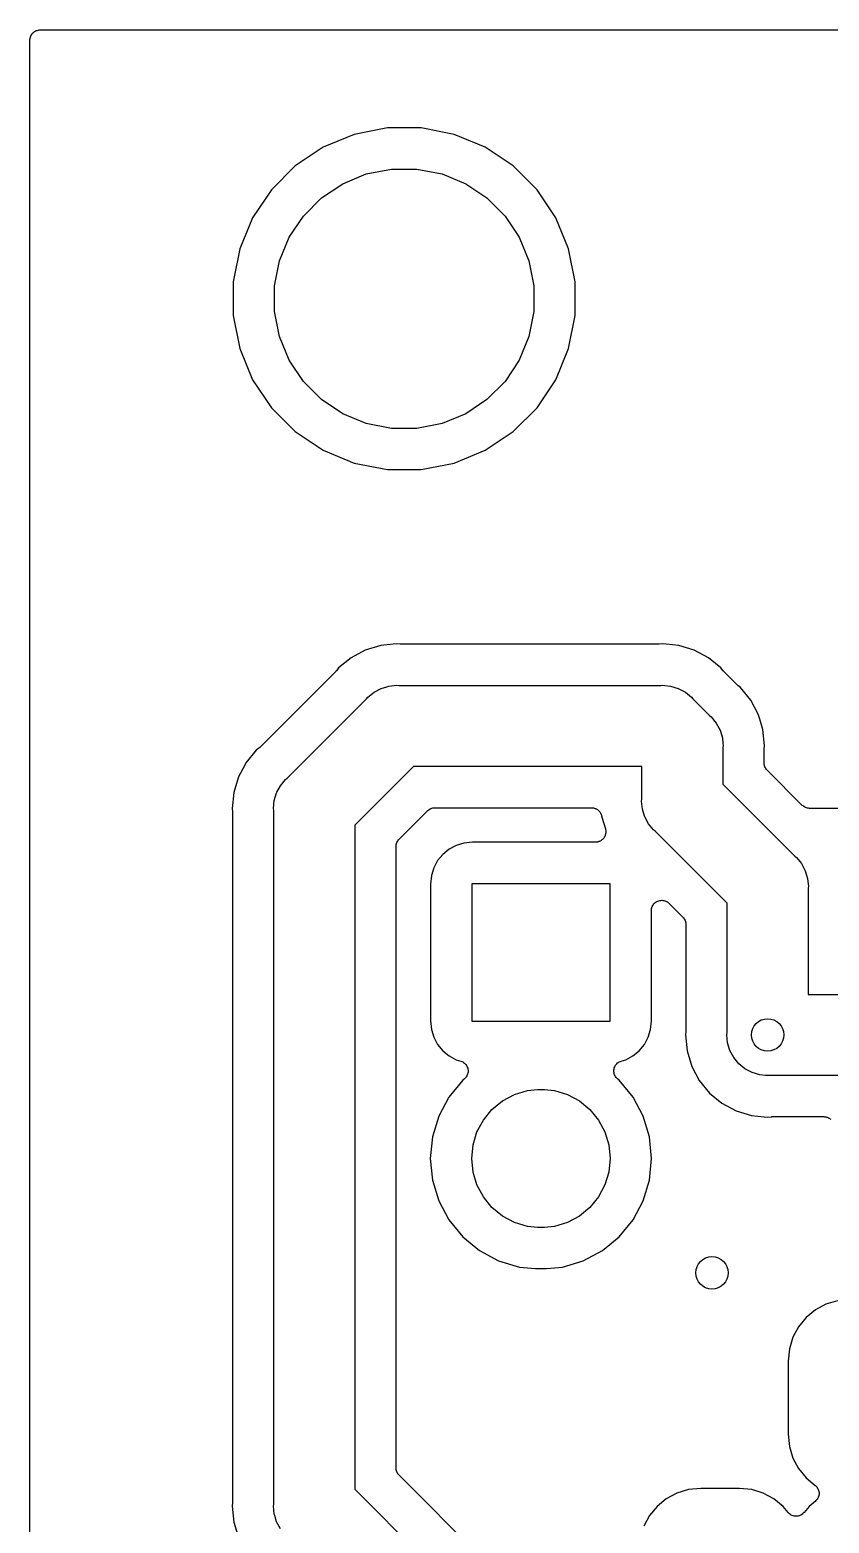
# Model space of a CAD drawing. Extents: x 3.65 to 7.93, y -5.83 to -2.58.
# Drawn here: x 3.652 to 4.04, y -3.307 to -2.582 of the extents above; entities that cross this region are included whole.
import ezdxf

# ---------------------------------------------------------------- set-up
doc = ezdxf.new("R2010")
doc.units = 0
doc.header["$MEASUREMENT"] = 0
doc.layers.add('BLACK', color=7, linetype='CONTINUOUS')

msp = doc.modelspace()

# ---------------------------------------------------------------- linework, layer by layer
at = {"layer": 'BLACK', "linetype": 'CONTINUOUS'}
for p, q in [((3.65197, -2.5869), (3.65202, -2.58643)), ((3.65197, -2.58693), (3.65197, -2.5869)), ((3.65197, -2.58693), (3.65197, -2.58693)), ((3.65197, -2.58693), (3.65197, -2.58693)), ((3.65197, -2.58697), (3.65197, -2.58693)), ((3.65197, -5.82303), (3.65197, -2.58697)), ((3.65202, -2.58643), (3.65207, -2.58596)), ((3.65207, -2.58596), (3.65208, -2.58595)), ((3.65208, -2.58593), (3.65222, -2.58548)), ((3.65208, -2.58595), (3.65208, -2.58593)), ((3.65222, -2.58548), (3.65236, -2.58503)), ((3.65236, -2.58503), (3.65237, -2.58502)), ((3.65237, -2.585), (3.6526, -2.58459)), ((3.65237, -2.58502), (3.65237, -2.585)), ((3.6526, -2.58459), (3.65282, -2.58417)), ((3.65282, -2.58417), (3.65283, -2.58416)), ((3.65283, -2.58416), (3.65284, -2.58414)), ((3.65284, -2.58414), (3.65314, -2.58378)), ((3.65314, -2.58378), (3.65345, -2.58342)), ((3.65345, -2.58342), (3.65346, -2.58341)), ((3.65346, -2.58341), (3.65347, -2.5834)), ((3.65347, -2.5834), (3.65384, -2.5831)), ((3.65384, -2.5831), (3.6542, -2.5828)), ((3.6542, -2.5828), (3.65422, -2.5828)), ((3.65422, -2.5828), (3.65423, -2.58278)), ((3.65423, -2.58278), (3.65465, -2.58257)), ((3.65465, -2.58257), (3.65506, -2.58235)), ((3.65506, -2.58235), (3.65508, -2.58234)), ((3.65508, -2.58234), (3.6551, -2.58233)), ((3.6551, -2.58233), (3.65555, -2.5822)), ((3.65555, -2.5822), (3.656, -2.58206)), ((3.656, -2.58206), (3.65601, -2.58206)), ((3.65601, -2.58206), (3.65603, -2.58206)), ((3.65603, -2.58206), (3.6565, -2.58201)), ((3.6565, -2.58201), (3.65697, -2.58197)), ((3.65697, -2.58197), (7.92303, -2.58197)), ((3.82545, -2.62953), (3.80941, -2.63272)), ((3.8418, -2.62953), (3.82545, -2.62953)), ((3.85783, -2.63272), (3.8418, -2.62953)), ((3.79431, -2.63897), (3.78072, -2.64806)), ((3.80941, -2.63272), (3.79431, -2.63897)), ((3.87293, -2.63897), (3.85783, -2.63272)), ((3.88653, -2.64806), (3.87293, -2.63897)), ((3.78072, -2.64806), (3.76916, -2.65962)), ((3.80378, -2.6567), (3.81525, -2.65195)), ((3.81525, -2.65195), (3.82742, -2.64953)), ((3.82742, -2.64953), (3.83983, -2.64953)), ((3.83983, -2.64953), (3.852, -2.65195)), ((3.852, -2.65195), (3.86346, -2.6567)), ((3.89809, -2.65962), (3.88653, -2.64806)), ((3.76916, -2.65962), (3.76008, -2.67321)), ((3.79347, -2.66359), (3.80378, -2.6567)), ((3.86346, -2.6567), (3.87378, -2.66359)), ((3.90717, -2.67321), (3.89809, -2.65962)), ((3.78469, -2.67236), (3.79347, -2.66359)), ((3.87378, -2.66359), (3.88255, -2.67236)), ((3.76008, -2.67321), (3.75382, -2.68831)), ((3.7778, -2.68268), (3.78469, -2.67236)), ((3.88255, -2.67236), (3.88944, -2.68268)), ((3.91342, -2.68831), (3.90717, -2.67321)), ((3.77305, -2.69415), (3.7778, -2.68268)), ((3.88944, -2.68268), (3.89419, -2.69415)), ((3.75382, -2.68831), (3.75063, -2.70435)), ((3.91661, -2.70435), (3.91342, -2.68831)), ((3.77063, -2.70632), (3.77305, -2.69415)), ((3.89419, -2.69415), (3.89661, -2.70632)), ((3.75063, -2.70435), (3.75063, -2.72069)), ((3.91661, -2.72069), (3.91661, -2.70435)), ((3.77063, -2.71872), (3.77063, -2.70632)), ((3.89661, -2.70632), (3.89661, -2.71872)), ((3.77305, -2.73089), (3.77063, -2.71872)), ((3.89661, -2.71872), (3.89419, -2.73089)), ((3.75063, -2.72069), (3.75382, -2.73673)), ((3.91342, -2.73673), (3.91661, -2.72069)), ((3.7778, -2.74236), (3.77305, -2.73089)), ((3.89419, -2.73089), (3.88944, -2.74236)), ((3.75382, -2.73673), (3.76008, -2.75183)), ((3.90717, -2.75183), (3.91342, -2.73673)), ((3.78469, -2.75267), (3.7778, -2.74236)), ((3.88944, -2.74236), (3.88255, -2.75267)), ((3.76008, -2.75183), (3.76916, -2.76542)), ((3.79347, -2.76145), (3.78469, -2.75267)), ((3.88255, -2.75267), (3.87378, -2.76145)), ((3.89809, -2.76542), (3.90717, -2.75183)), ((3.80378, -2.76834), (3.79347, -2.76145)), ((3.87378, -2.76145), (3.86346, -2.76834)), ((3.76916, -2.76542), (3.78072, -2.77698)), ((3.81525, -2.77309), (3.80378, -2.76834)), ((3.86346, -2.76834), (3.852, -2.77309)), ((3.88653, -2.77698), (3.89809, -2.76542)), ((3.78072, -2.77698), (3.79431, -2.78607)), ((3.82742, -2.77551), (3.81525, -2.77309)), ((3.83983, -2.77551), (3.82742, -2.77551)), ((3.852, -2.77309), (3.83983, -2.77551)), ((3.87293, -2.78607), (3.88653, -2.77698)), ((3.79431, -2.78607), (3.80941, -2.79232)), ((3.85783, -2.79232), (3.87293, -2.78607)), ((3.80941, -2.79232), (3.82545, -2.79551)), ((3.82545, -2.79551), (3.8418, -2.79551)), ((3.8418, -2.79551), (3.85783, -2.79232)), ((3.81474, -2.88316), (3.80785, -2.88684)), ((3.82222, -2.88089), (3.81474, -2.88316)), ((3.8283, -2.88029), (3.82222, -2.88089)), ((3.83, -2.88012), (3.8283, -2.88029)), ((3.8317, -2.88029), (3.83, -2.88012)), ((3.83192, -2.88029), (3.8317, -2.88029)), ((3.83213, -2.88031), (3.83192, -2.88029)), ((3.83219, -2.88031), (3.83213, -2.88031)), ((3.95689, -2.88031), (3.83219, -2.88031)), ((3.9571, -2.88029), (3.95689, -2.88031)), ((3.95731, -2.8803), (3.9571, -2.88029)), ((3.95738, -2.88029), (3.95731, -2.8803)), ((3.95908, -2.88012), (3.95738, -2.88029)), ((3.96079, -2.88029), (3.95908, -2.88012)), ((3.96686, -2.88089), (3.96079, -2.88029)), ((3.96079, -2.88029), (3.96079, -2.88029)), ((3.97434, -2.88316), (3.96686, -2.88089)), ((3.98124, -2.88684), (3.97434, -2.88316)), ((3.8018, -2.8918), (3.80072, -2.89313)), ((3.80785, -2.88684), (3.8018, -2.8918)), ((3.98728, -2.8918), (3.98124, -2.88684)), ((3.98837, -2.89313), (3.98728, -2.8918)), ((3.80039, -2.89349), (3.76349, -2.93039)), ((3.80052, -2.89333), (3.80039, -2.89349)), ((3.80067, -2.89318), (3.80052, -2.89333)), ((3.80072, -2.89313), (3.80067, -2.89318)), ((3.82614, -2.9006), (3.83, -2.90022)), ((3.83, -2.90022), (3.83097, -2.90031)), ((3.83097, -2.90031), (3.95812, -2.90031)), ((3.95812, -2.90031), (3.95908, -2.90022)), ((3.95908, -2.90022), (3.96005, -2.90031)), ((3.96005, -2.90031), (3.96294, -2.9006)), ((3.98852, -2.89328), (3.98837, -2.89313)), ((3.98865, -2.89344), (3.98852, -2.89328)), ((3.9887, -2.89349), (3.98865, -2.89344)), ((3.99513, -2.89992), (3.9887, -2.89349)), ((3.99529, -2.90006), (3.99513, -2.89992)), ((3.99544, -2.90021), (3.99529, -2.90006)), ((3.99549, -2.90025), (3.99544, -2.90021)), ((3.99682, -2.90134), (3.99549, -2.90025)), ((3.77676, -2.9454), (3.8154, -2.90676)), ((3.8154, -2.90676), (3.81601, -2.90601)), ((3.81601, -2.90601), (3.81901, -2.90355)), ((3.81901, -2.90355), (3.82243, -2.90173)), ((3.82243, -2.90173), (3.82513, -2.90091)), ((3.82513, -2.90091), (3.82614, -2.9006)), ((3.96294, -2.9006), (3.96665, -2.90173)), ((3.96665, -2.90173), (3.97007, -2.90355)), ((3.97007, -2.90355), (3.97307, -2.90601)), ((3.97307, -2.90601), (3.97369, -2.90676)), ((3.97369, -2.90676), (3.98186, -2.91493)), ((4.00178, -2.90738), (3.99682, -2.90134)), ((4.00546, -2.91428), (4.00178, -2.90738)), ((4.00617, -2.9166), (4.00546, -2.91428)), ((3.98186, -2.91493), (3.98261, -2.91555)), ((3.98261, -2.91555), (3.98507, -2.91855)), ((3.98507, -2.91855), (3.9869, -2.92197)), ((3.9869, -2.92197), (3.98802, -2.92568)), ((4.00773, -2.92176), (4.00617, -2.9166)), ((4.00617, -2.9166), (4.00617, -2.9166)), ((4.0085, -2.92954), (4.00773, -2.92176)), ((3.98802, -2.92568), (3.9883, -2.9285)), ((3.9883, -2.9285), (3.9884, -2.92954)), ((3.7618, -2.9318), (3.75684, -2.93785)), ((3.76313, -2.93072), (3.7618, -2.9318)), ((3.76328, -2.93057), (3.76313, -2.93072)), ((3.76344, -2.93044), (3.76328, -2.93057)), ((3.76349, -2.93039), (3.76344, -2.93044)), ((3.9884, -2.92954), (3.98831, -2.9305)), ((3.98831, -2.9305), (3.98831, -2.94829)), ((4.00831, -2.93166), (4.00833, -2.93145)), ((4.00831, -2.93173), (4.00831, -2.93166)), ((4.00831, -2.93794), (4.00831, -2.93173)), ((4.00833, -2.93124), (4.0085, -2.92954)), ((4.00833, -2.93145), (4.00833, -2.93124)), ((3.75625, -2.93896), (3.75316, -2.94474)), ((3.75684, -2.93785), (3.75625, -2.93896)), ((3.75625, -2.93896), (3.75625, -2.93896)), ((3.83815, -2.93969), (3.80969, -2.96815)), ((3.94894, -2.93969), (3.83815, -2.93969)), ((3.94894, -2.95548), (3.94894, -2.93969)), ((4.00835, -2.9384), (4.00831, -2.93794)), ((4.00839, -2.93886), (4.00835, -2.9384)), ((4.0084, -2.93888), (4.00839, -2.93886)), ((4.0084, -2.93891), (4.0084, -2.93888)), ((4.00854, -2.93935), (4.0084, -2.93891)), ((4.00866, -2.93979), (4.00854, -2.93935)), ((4.00868, -2.93982), (4.00866, -2.93979)), ((4.00868, -2.93984), (4.00868, -2.93982)), ((4.0089, -2.94025), (4.00868, -2.93984)), ((4.00911, -2.94066), (4.0089, -2.94025)), ((4.00913, -2.94068), (4.00911, -2.94066)), ((4.00914, -2.9407), (4.00913, -2.94068)), ((4.00943, -2.94106), (4.00914, -2.9407)), ((4.00972, -2.94142), (4.00943, -2.94106)), ((4.00976, -2.94146), (4.00972, -2.94142)), ((4.00977, -2.94147), (4.00976, -2.94146)), ((4.00976, -2.94146), (4.00976, -2.94146)), ((4.00976, -2.94146), (4.00976, -2.94146)), ((4.02683, -2.95854), (4.00977, -2.94147)), ((3.75316, -2.94474), (3.75089, -2.95222)), ((3.77188, -2.95213), (3.77355, -2.94901)), ((3.77355, -2.94901), (3.77601, -2.94601)), ((3.77601, -2.94601), (3.77676, -2.9454)), ((3.98831, -2.94829), (4.02324, -2.98322)), ((3.75089, -2.95222), (3.75012, -2.96)), ((3.77022, -2.96), (3.7706, -2.95614)), ((3.7706, -2.95614), (3.77173, -2.95243)), ((3.77173, -2.95243), (3.77188, -2.95213)), ((3.94884, -2.95645), (3.94894, -2.95548)), ((3.94922, -2.96031), (3.94884, -2.95645)), ((3.75012, -2.96), (3.75029, -2.96171)), ((3.75029, -2.96171), (3.7503, -2.96177)), ((3.7503, -2.96177), (3.75029, -2.96199)), ((3.75029, -2.96199), (3.75032, -2.9622)), ((3.75032, -2.9622), (3.75031, -3.29658)), ((3.77032, -2.96097), (3.77022, -2.96)), ((3.77031, -3.29781), (3.77032, -2.96097)), ((3.83115, -2.97497), (3.84497, -2.96115)), ((3.84497, -2.96115), (3.84499, -2.96114)), ((3.84499, -2.96114), (3.84502, -2.9611)), ((3.84499, -2.96114), (3.84499, -2.96114)), ((3.84499, -2.96114), (3.84499, -2.96114)), ((3.84502, -2.9611), (3.84539, -2.96081)), ((3.84539, -2.96081), (3.84574, -2.96052)), ((3.84574, -2.96052), (3.84577, -2.96051)), ((3.84577, -2.96051), (3.84579, -2.96049)), ((3.84579, -2.96049), (3.8462, -2.96028)), ((3.8462, -2.96028), (3.8466, -2.96006)), ((3.8466, -2.96006), (3.84663, -2.96005)), ((3.84663, -2.96005), (3.84665, -2.96004)), ((3.84665, -2.96004), (3.8471, -2.95991)), ((3.8471, -2.95991), (3.84754, -2.95978)), ((3.84754, -2.95978), (3.84756, -2.95978)), ((3.84756, -2.95978), (3.84759, -2.95977)), ((3.84759, -2.95977), (3.84805, -2.95973)), ((3.84805, -2.95973), (3.84851, -2.95969)), ((3.84851, -2.95969), (3.92453, -2.95969)), ((3.92453, -2.95969), (3.9246, -2.95969)), ((3.9246, -2.95969), (3.92483, -2.95971)), ((3.92483, -2.95971), (3.92505, -2.95971)), ((3.92505, -2.95971), (3.92531, -2.95976)), ((3.92531, -2.95976), (3.92557, -2.95979)), ((3.92557, -2.95979), (3.92579, -2.95986)), ((3.92579, -2.95986), (3.92601, -2.95991)), ((3.92601, -2.95991), (3.92625, -2.96001)), ((3.92625, -2.96001), (3.9265, -2.96009)), ((3.9265, -2.96009), (3.9267, -2.9602)), ((3.9267, -2.9602), (3.92691, -2.96029)), ((3.92691, -2.96029), (3.92713, -2.96043)), ((3.92713, -2.96043), (3.92736, -2.96056)), ((3.92736, -2.96056), (3.92753, -2.9607)), ((3.92753, -2.9607), (3.92772, -2.96083)), ((3.92772, -2.96083), (3.9279, -2.96102)), ((3.9279, -2.96102), (3.9281, -2.96119)), ((3.9281, -2.96119), (3.92825, -2.96136)), ((3.92825, -2.96136), (3.92841, -2.96152)), ((3.92841, -2.96152), (3.92855, -2.96174)), ((3.92855, -2.96174), (3.92872, -2.96195)), ((3.92872, -2.96195), (3.92882, -2.96215)), ((3.92882, -2.96215), (3.92895, -2.96234)), ((3.92895, -2.96234), (3.92905, -2.96258)), ((3.92905, -2.96258), (3.92917, -2.96281)), ((3.92917, -2.96281), (3.92923, -2.96303)), ((3.92923, -2.96303), (3.92932, -2.96324)), ((3.92932, -2.96324), (3.92937, -2.9635)), ((3.92937, -2.9635), (3.92944, -2.96375)), ((3.92944, -2.96375), (3.92946, -2.96397)), ((3.92946, -2.96397), (3.92951, -2.96419)), ((3.92951, -2.96419), (3.92951, -2.96423)), ((3.92951, -2.96423), (3.93125, -2.96996)), ((3.95026, -2.96374), (3.94922, -2.96031)), ((3.95035, -2.96402), (3.95026, -2.96374)), ((3.95218, -2.96744), (3.95035, -2.96402)), ((4.02719, -2.95883), (4.02683, -2.95854)), ((4.02754, -2.95913), (4.02719, -2.95883)), ((4.02757, -2.95914), (4.02754, -2.95913)), ((4.02759, -2.95915), (4.02757, -2.95914)), ((4.028, -2.95937), (4.02759, -2.95915)), ((4.0284, -2.9596), (4.028, -2.95937)), ((4.02843, -2.9596), (4.0284, -2.9596)), ((4.02845, -2.95962), (4.02843, -2.9596)), ((4.02889, -2.95975), (4.02845, -2.95962)), ((4.02933, -2.95989), (4.02889, -2.95975)), ((4.02936, -2.95989), (4.02933, -2.95989)), ((4.02938, -2.9599), (4.02936, -2.95989)), ((4.02984, -2.95995), (4.02938, -2.9599)), ((4.0303, -2.96), (4.02984, -2.95995)), ((4.03035, -2.96), (4.0303, -2.96)), ((4.03037, -2.96), (4.03035, -2.96)), ((4.03035, -2.96), (4.03035, -2.96)), ((4.03035, -2.96), (4.03035, -2.96)), ((4.06508, -2.96), (4.03037, -2.96)), ((3.80969, -2.96815), (3.80969, -3.29063)), ((3.93129, -2.97267), (3.93123, -2.97292)), ((3.93125, -2.96996), (3.93127, -2.97003)), ((3.93127, -2.97003), (3.93131, -2.97026)), ((3.93136, -2.97242), (3.93129, -2.97267)), ((3.93131, -2.97026), (3.93138, -2.97048)), ((3.93139, -2.97219), (3.93136, -2.97242)), ((3.93138, -2.97048), (3.9314, -2.97073)), ((3.93144, -2.97197), (3.93139, -2.97219)), ((3.9314, -2.97073), (3.93145, -2.97099)), ((3.93147, -2.97145), (3.93144, -2.97171)), ((3.93144, -2.97171), (3.93144, -2.97197)), ((3.93145, -2.97099), (3.93145, -2.97122)), ((3.93145, -2.97122), (3.93147, -2.97145)), ((3.95463, -2.97043), (3.95218, -2.96744)), ((3.95539, -2.97105), (3.95463, -2.97043)), ((3.99031, -3.00598), (3.95539, -2.97105)), ((3.82969, -2.97844), (3.82974, -2.97798)), ((3.82969, -2.97849), (3.82969, -2.97844)), ((3.82969, -2.97851), (3.82969, -2.97849)), ((3.82969, -2.97849), (3.82969, -2.97849)), ((3.82969, -2.97849), (3.82969, -2.97849)), ((3.82969, -3.28027), (3.82969, -2.97851)), ((3.82974, -2.97798), (3.82978, -2.97752)), ((3.82978, -2.97752), (3.82979, -2.9775)), ((3.82979, -2.97747), (3.82993, -2.97703)), ((3.82979, -2.9775), (3.82979, -2.97747)), ((3.82993, -2.97703), (3.83007, -2.97659)), ((3.83007, -2.97659), (3.83008, -2.97656)), ((3.83008, -2.97656), (3.83009, -2.97654)), ((3.83009, -2.97654), (3.83031, -2.97613)), ((3.83031, -2.97613), (3.83053, -2.97573)), ((3.83053, -2.97573), (3.83055, -2.97571)), ((3.83055, -2.97571), (3.83056, -2.97568)), ((3.83056, -2.97568), (3.83086, -2.97533)), ((3.83086, -2.97533), (3.83115, -2.97497)), ((3.85537, -2.97983), (3.85232, -2.98232)), ((3.85884, -2.97797), (3.85537, -2.97983)), ((3.86261, -2.97682), (3.85884, -2.97797)), ((3.86678, -2.97641), (3.86261, -2.97682)), ((3.92647, -2.97641), (3.86678, -2.97641)), ((3.9267, -2.97639), (3.92647, -2.97641)), ((3.92693, -2.97639), (3.9267, -2.97639)), ((3.92718, -2.97634), (3.92693, -2.97639)), ((3.92744, -2.97632), (3.92718, -2.97634)), ((3.92766, -2.97625), (3.92744, -2.97632)), ((3.92788, -2.97621), (3.92766, -2.97625)), ((3.92812, -2.97611), (3.92788, -2.97621)), ((3.92837, -2.97604), (3.92812, -2.97611)), ((3.92858, -2.97593), (3.92837, -2.97604)), ((3.92879, -2.97584), (3.92858, -2.97593)), ((3.929, -2.9757), (3.92879, -2.97584)), ((3.92923, -2.97558), (3.929, -2.9757)), ((3.92941, -2.97543), (3.92923, -2.97558)), ((3.9296, -2.97531), (3.92941, -2.97543)), ((3.92979, -2.97513), (3.9296, -2.97531)), ((3.92999, -2.97496), (3.92979, -2.97513)), ((3.93014, -2.97478), (3.92999, -2.97496)), ((3.9303, -2.97462), (3.93014, -2.97478)), ((3.93045, -2.97441), (3.9303, -2.97462)), ((3.93061, -2.97421), (3.93045, -2.97441)), ((3.93072, -2.97401), (3.93061, -2.97421)), ((3.93085, -2.97382), (3.93072, -2.97401)), ((3.93095, -2.97358), (3.93085, -2.97382)), ((3.93108, -2.97335), (3.93095, -2.97358)), ((3.93114, -2.97313), (3.93108, -2.97335)), ((3.93123, -2.97292), (3.93114, -2.97313)), ((3.84983, -2.98537), (3.84797, -2.98884)), ((3.85232, -2.98232), (3.84983, -2.98537)), ((4.02324, -2.98322), (4.02399, -2.98384)), ((4.02399, -2.98384), (4.02645, -2.98684)), ((4.02645, -2.98684), (4.02827, -2.99025)), ((3.84682, -2.99261), (3.84641, -2.99678)), ((3.84797, -2.98884), (3.84682, -2.99261)), ((4.02827, -2.99025), (4.0294, -2.99397)), ((4.0294, -2.99397), (4.02967, -2.99674)), ((3.84641, -2.99678), (3.84641, -3.06322)), ((3.86654, -3.06346), (3.86654, -2.99654)), ((3.86654, -2.99654), (3.93346, -2.99654)), ((3.93346, -2.99654), (3.93346, -3.06346)), ((4.02967, -2.99674), (4.02978, -2.99782)), ((4.02978, -2.99782), (4.02969, -2.99879)), ((4.02969, -2.99879), (4.02969, -3.05031)), ((3.95359, -3.00953), (3.95364, -3.00905)), ((3.95364, -3.00905), (3.95369, -3.00858)), ((3.95369, -3.00856), (3.95384, -3.0081)), ((3.95369, -3.00857), (3.95369, -3.00856)), ((3.95369, -3.00858), (3.95369, -3.00857)), ((3.95384, -3.0081), (3.95398, -3.00765)), ((3.95398, -3.00765), (3.95399, -3.00764)), ((3.95399, -3.00763), (3.95422, -3.00722)), ((3.95399, -3.00764), (3.95399, -3.00763)), ((3.95422, -3.00722), (3.95445, -3.00679)), ((3.95445, -3.00679), (3.95446, -3.00679)), ((3.95446, -3.00678), (3.95477, -3.00641)), ((3.95446, -3.00679), (3.95446, -3.00678)), ((3.95477, -3.00641), (3.95507, -3.00604)), ((3.95507, -3.00604), (3.95508, -3.00604)), ((3.95508, -3.00604), (3.95509, -3.00603)), ((3.95509, -3.00603), (3.95546, -3.00573)), ((3.95546, -3.00573), (3.95583, -3.00543)), ((3.95583, -3.00543), (3.95584, -3.00543)), ((3.95584, -3.00543), (3.95585, -3.00542)), ((3.95585, -3.00542), (3.95627, -3.0052)), ((3.95627, -3.0052), (3.9567, -3.00497)), ((3.9567, -3.00497), (3.9567, -3.00497)), ((3.9567, -3.00497), (3.95671, -3.00497)), ((3.95671, -3.00497), (3.95717, -3.00483)), ((3.95717, -3.00483), (3.95763, -3.0047)), ((3.95763, -3.0047), (3.95764, -3.0047)), ((3.95764, -3.0047), (3.95765, -3.00469)), ((3.95765, -3.00469), (3.95813, -3.00465)), ((3.95813, -3.00465), (3.9586, -3.0046)), ((3.9586, -3.0046), (3.95861, -3.0046)), ((3.95861, -3.0046), (3.95862, -3.0046)), ((3.95862, -3.0046), (3.9591, -3.00465)), ((3.9591, -3.00465), (3.95957, -3.0047)), ((3.95957, -3.0047), (3.95958, -3.00471)), ((3.95958, -3.00471), (3.95959, -3.00471)), ((3.95959, -3.00471), (3.96005, -3.00485)), ((3.96005, -3.00485), (3.96051, -3.00499)), ((3.96051, -3.00499), (3.96051, -3.00499)), ((3.96051, -3.00499), (3.96052, -3.00499)), ((3.96052, -3.00499), (3.96095, -3.00523)), ((3.96095, -3.00523), (3.96137, -3.00545)), ((3.96137, -3.00545), (3.96137, -3.00545)), ((3.96137, -3.00545), (3.96138, -3.00546)), ((3.96138, -3.00546), (3.96175, -3.00576)), ((3.96175, -3.00576), (3.96212, -3.00607)), ((3.96212, -3.00607), (3.96885, -3.0128)), ((3.99031, -3.06903), (3.99031, -3.00598)), ((3.95359, -3.00955), (3.95359, -3.00953)), ((3.95359, -3.0096), (3.95359, -3.00955)), ((3.95359, -3.00955), (3.95359, -3.00955)), ((3.95359, -3.00955), (3.95359, -3.00955)), ((3.95359, -3.06322), (3.95359, -3.0096)), ((3.96885, -3.0128), (3.96886, -3.01281)), ((3.96886, -3.01281), (3.96886, -3.01281)), ((3.96886, -3.01281), (3.96886, -3.01281)), ((3.96886, -3.01281), (3.9689, -3.01285)), ((3.9689, -3.01285), (3.96919, -3.01321)), ((3.96919, -3.01321), (3.96948, -3.01357)), ((3.96948, -3.01357), (3.96949, -3.01359)), ((3.96949, -3.01359), (3.96951, -3.01361)), ((3.96951, -3.01361), (3.96972, -3.01402)), ((3.96972, -3.01402), (3.96994, -3.01443)), ((3.96994, -3.01443), (3.96995, -3.01445)), ((3.96995, -3.01445), (3.96996, -3.01448)), ((3.96996, -3.01448), (3.97009, -3.01492)), ((3.97009, -3.01492), (3.97022, -3.01536)), ((3.97022, -3.01536), (3.97022, -3.01539)), ((3.97022, -3.01539), (3.97023, -3.01541)), ((3.97023, -3.01541), (3.97027, -3.01587)), ((3.97027, -3.01587), (3.97031, -3.01633)), ((3.97031, -3.01633), (3.97031, -3.06781)), ((4.02969, -3.05031), (4.06521, -3.05031)), ((3.84641, -3.06322), (3.84682, -3.06739)), ((3.93346, -3.06346), (3.86654, -3.06346)), ((3.95318, -3.06739), (3.95359, -3.06322)), ((3.84682, -3.06739), (3.84797, -3.07116)), ((3.84797, -3.07116), (3.84983, -3.07463)), ((3.95017, -3.07463), (3.95203, -3.07116)), ((3.95203, -3.07116), (3.95318, -3.06739)), ((3.97029, -3.0683), (3.97012, -3.07)), ((3.97012, -3.07), (3.97089, -3.07778)), ((3.97031, -3.06787), (3.97029, -3.06808)), ((3.97029, -3.06808), (3.97029, -3.0683)), ((3.97031, -3.06781), (3.97031, -3.06787)), ((3.99022, -3.07), (3.99031, -3.06903)), ((3.9906, -3.07386), (3.99022, -3.07)), ((3.99173, -3.07757), (3.9906, -3.07386)), ((3.84983, -3.07463), (3.85232, -3.07768)), ((3.85232, -3.07768), (3.85537, -3.08017)), ((3.85537, -3.08017), (3.85884, -3.08203)), ((3.94116, -3.08203), (3.94463, -3.08017)), ((3.94463, -3.08017), (3.94768, -3.07768)), ((3.94768, -3.07768), (3.95017, -3.07463)), ((3.97089, -3.07778), (3.97316, -3.08526)), ((3.99355, -3.08099), (3.99173, -3.07757)), ((3.99601, -3.08399), (3.99355, -3.08099)), ((3.85884, -3.08203), (3.86108, -3.08271)), ((3.86108, -3.08271), (3.86113, -3.08273)), ((3.86113, -3.08273), (3.86113, -3.08273)), ((3.86113, -3.08273), (3.86113, -3.08273)), ((3.86113, -3.08273), (3.86115, -3.08273)), ((3.86115, -3.08273), (3.8616, -3.08292)), ((3.8616, -3.08292), (3.86203, -3.08311)), ((3.86203, -3.08311), (3.86204, -3.08311)), ((3.86204, -3.08311), (3.86205, -3.08312)), ((3.86205, -3.08312), (3.86245, -3.08339)), ((3.86245, -3.08339), (3.86284, -3.08366)), ((3.86284, -3.08366), (3.86284, -3.08366)), ((3.86284, -3.08366), (3.86285, -3.08367)), ((3.86285, -3.08367), (3.86319, -3.08401)), ((3.86319, -3.08401), (3.86352, -3.08435)), ((3.86352, -3.08435), (3.86353, -3.08436)), ((3.86353, -3.08436), (3.86353, -3.08437)), ((3.86353, -3.08437), (3.8638, -3.08477)), ((3.8638, -3.08477), (3.86406, -3.08517)), ((3.86406, -3.08517), (3.86406, -3.08518)), ((3.86406, -3.08518), (3.86407, -3.08519)), ((3.86407, -3.08519), (3.86425, -3.08563)), ((3.86425, -3.08563), (3.86443, -3.08607)), ((3.86451, -3.08849), (3.86441, -3.08896)), ((3.86443, -3.08607), (3.86443, -3.08608)), ((3.86443, -3.08608), (3.86443, -3.08609)), ((3.86443, -3.08609), (3.86452, -3.08656)), ((3.86461, -3.08802), (3.86451, -3.08849)), ((3.86452, -3.08656), (3.86461, -3.08703)), ((3.86461, -3.08703), (3.86461, -3.08704)), ((3.86461, -3.08704), (3.86461, -3.08705)), ((3.86461, -3.08705), (3.86461, -3.08753)), ((3.86461, -3.08753), (3.86461, -3.088)), ((3.86461, -3.088), (3.86461, -3.08801)), ((3.86461, -3.08801), (3.86461, -3.08802)), ((3.93539, -3.08698), (3.9354, -3.08697)), ((3.93539, -3.08745), (3.93539, -3.08698)), ((3.93539, -3.08793), (3.93539, -3.08745)), ((3.93539, -3.08794), (3.93539, -3.08793)), ((3.93539, -3.08796), (3.93539, -3.08794)), ((3.93548, -3.08842), (3.93539, -3.08796)), ((3.9354, -3.08696), (3.93549, -3.08649)), ((3.9354, -3.08697), (3.9354, -3.08696)), ((3.93557, -3.08889), (3.93548, -3.08842)), ((3.93549, -3.08649), (3.93559, -3.08602)), ((3.93559, -3.086), (3.93578, -3.08557)), ((3.93559, -3.08601), (3.93559, -3.086)), ((3.93559, -3.08602), (3.93559, -3.08601)), ((3.93578, -3.08557), (3.93597, -3.08512)), ((3.93597, -3.08511), (3.93598, -3.0851)), ((3.93597, -3.08512), (3.93597, -3.08511)), ((3.93598, -3.0851), (3.93624, -3.08471)), ((3.93624, -3.08471), (3.93651, -3.08431)), ((3.93651, -3.08431), (3.93652, -3.08431)), ((3.93652, -3.0843), (3.93687, -3.08396)), ((3.93652, -3.08431), (3.93652, -3.0843)), ((3.93687, -3.08396), (3.9372, -3.08363)), ((3.9372, -3.08363), (3.93721, -3.08362)), ((3.93721, -3.08362), (3.93722, -3.08361)), ((3.93722, -3.08361), (3.93762, -3.08335)), ((3.93762, -3.08335), (3.93801, -3.08308)), ((3.93801, -3.08308), (3.93802, -3.08308)), ((3.93802, -3.08308), (3.93803, -3.08307)), ((3.93803, -3.08307), (3.93848, -3.08289)), ((3.93848, -3.08289), (3.93892, -3.08271)), ((3.93892, -3.08271), (3.94116, -3.08203)), ((3.97316, -3.08526), (3.97684, -3.09215)), ((3.99901, -3.08645), (3.99601, -3.08399)), ((4.00243, -3.08827), (3.99901, -3.08645)), ((4.00614, -3.0894), (4.00243, -3.08827)), ((3.86201, -3.09201), (3.85533, -3.10015)), ((3.86281, -3.09136), (3.86201, -3.09201)), ((3.86314, -3.09103), (3.86281, -3.09136)), ((3.86348, -3.09069), (3.86314, -3.09103)), ((3.86349, -3.09068), (3.86348, -3.09069)), ((3.8635, -3.09067), (3.86349, -3.09068)), ((3.86376, -3.09028), (3.8635, -3.09067)), ((3.86403, -3.08988), (3.86376, -3.09028)), ((3.86404, -3.08986), (3.86403, -3.08987)), ((3.86403, -3.08987), (3.86403, -3.08988)), ((3.86422, -3.08943), (3.86404, -3.08986)), ((3.86441, -3.08898), (3.86422, -3.08943)), ((3.86441, -3.08896), (3.86441, -3.08897)), ((3.86441, -3.08897), (3.86441, -3.08898)), ((3.93557, -3.0889), (3.93557, -3.08889)), ((3.93557, -3.08891), (3.93557, -3.0889)), ((3.93575, -3.08936), (3.93557, -3.08891)), ((3.93593, -3.0898), (3.93575, -3.08936)), ((3.93593, -3.08981), (3.93593, -3.0898)), ((3.93594, -3.08982), (3.93593, -3.08981)), ((3.9362, -3.09021), (3.93594, -3.08982)), ((3.93646, -3.09062), (3.9362, -3.09021)), ((3.93647, -3.09062), (3.93646, -3.09062)), ((3.93647, -3.09063), (3.93647, -3.09062)), ((3.93681, -3.09097), (3.93647, -3.09063)), ((3.93714, -3.09132), (3.93681, -3.09097)), ((3.93716, -3.09133), (3.93714, -3.09132)), ((3.93719, -3.09136), (3.93716, -3.09133)), ((3.93716, -3.09133), (3.93716, -3.09133)), ((3.93716, -3.09133), (3.93716, -3.09133)), ((3.93799, -3.09201), (3.93719, -3.09136)), ((3.94467, -3.10015), (3.93799, -3.09201)), ((3.97684, -3.09215), (3.9818, -3.0982)), ((4.00903, -3.08969), (4.00614, -3.0894)), ((4.01, -3.08978), (4.00903, -3.08969)), ((4.01097, -3.08969), (4.01, -3.08978)), ((4.04483, -3.08969), (4.01097, -3.08969)), ((3.85533, -3.10015), (3.85037, -3.10944)), ((3.87622, -3.10622), (3.88132, -3.10204)), ((3.88132, -3.10204), (3.88713, -3.09893)), ((3.88713, -3.09893), (3.89344, -3.09702)), ((3.89344, -3.09702), (3.89836, -3.09654)), ((3.89836, -3.09654), (3.90164, -3.09654)), ((3.90164, -3.09654), (3.90656, -3.09702)), ((3.90656, -3.09702), (3.91287, -3.09893)), ((3.91287, -3.09893), (3.91868, -3.10204)), ((3.91868, -3.10204), (3.92378, -3.10622)), ((3.94963, -3.10944), (3.94467, -3.10015)), ((3.9818, -3.0982), (3.98785, -3.10316)), ((3.98785, -3.10316), (3.99474, -3.10684)), ((3.85037, -3.10944), (3.84731, -3.11952)), ((3.87204, -3.11132), (3.87622, -3.10622)), ((3.92378, -3.10622), (3.92796, -3.11132)), ((3.95269, -3.11952), (3.94963, -3.10944)), ((3.99474, -3.10684), (4.00222, -3.10911)), ((4.00222, -3.10911), (4.0083, -3.10971)), ((4.0083, -3.10971), (4.0083, -3.10971)), ((4.0083, -3.10971), (4.01, -3.10988)), ((4.01, -3.10988), (4.0117, -3.10971)), ((4.0117, -3.10971), (4.01177, -3.1097)), ((4.01177, -3.1097), (4.01199, -3.10971)), ((4.01199, -3.10971), (4.01219, -3.10969)), ((4.01219, -3.10969), (4.03725, -3.10969)), ((4.03725, -3.10969), (4.03732, -3.10969)), ((4.03732, -3.10969), (4.03753, -3.10971)), ((4.03753, -3.10971), (4.03774, -3.10971)), ((4.03774, -3.10971), (4.03801, -3.10976)), ((4.03801, -3.10976), (4.03829, -3.10979)), ((4.03829, -3.10979), (4.03849, -3.10986)), ((4.03849, -3.10986), (4.0387, -3.1099)), ((4.0387, -3.1099), (4.03895, -3.11001)), ((4.03895, -3.11001), (4.03922, -3.11009)), ((4.03922, -3.11009), (4.0394, -3.11019)), ((4.0394, -3.11019), (4.0396, -3.11028)), ((4.0396, -3.11028), (4.04067, -3.11085)), ((3.86702, -3.12344), (3.86893, -3.11713)), ((3.86893, -3.11713), (3.87204, -3.11132)), ((3.92796, -3.11132), (3.93107, -3.11713)), ((3.93107, -3.11713), (3.93298, -3.12344)), ((3.84731, -3.11952), (3.84628, -3.13)), ((3.86637, -3.13), (3.86702, -3.12344)), ((3.93298, -3.12344), (3.93363, -3.13)), ((3.95372, -3.13), (3.95269, -3.11952)), ((3.84628, -3.13), (3.84731, -3.14048)), ((3.86702, -3.13656), (3.86637, -3.13)), ((3.93363, -3.13), (3.93298, -3.13656)), ((3.95269, -3.14048), (3.95372, -3.13)), ((3.86893, -3.14287), (3.86702, -3.13656)), ((3.93298, -3.13656), (3.93107, -3.14287)), ((3.84731, -3.14048), (3.85037, -3.15056)), ((3.87204, -3.14868), (3.86893, -3.14287)), ((3.93107, -3.14287), (3.92796, -3.14868)), ((3.94963, -3.15056), (3.95269, -3.14048)), ((3.85037, -3.15056), (3.85533, -3.15985)), ((3.87622, -3.15378), (3.87204, -3.14868)), ((3.88132, -3.15796), (3.87622, -3.15378)), ((3.92378, -3.15378), (3.91868, -3.15796)), ((3.92796, -3.14868), (3.92378, -3.15378)), ((3.94467, -3.15985), (3.94963, -3.15056)), ((3.85533, -3.15985), (3.86201, -3.16799)), ((3.88713, -3.16107), (3.88132, -3.15796)), ((3.89344, -3.16298), (3.88713, -3.16107)), ((3.91287, -3.16107), (3.90656, -3.16298)), ((3.91868, -3.15796), (3.91287, -3.16107)), ((3.93799, -3.16799), (3.94467, -3.15985)), ((3.86201, -3.16799), (3.87015, -3.17467)), ((3.89836, -3.16346), (3.89344, -3.16298)), ((3.90164, -3.16346), (3.89836, -3.16346)), ((3.90656, -3.16298), (3.90164, -3.16346)), ((3.92985, -3.17467), (3.93799, -3.16799)), ((3.87015, -3.17467), (3.87944, -3.17963)), ((3.92056, -3.17963), (3.92985, -3.17467)), ((3.87944, -3.17963), (3.88952, -3.18269)), ((3.88952, -3.18269), (3.89737, -3.18346)), ((3.90263, -3.18346), (3.91048, -3.18269)), ((3.91048, -3.18269), (3.92056, -3.17963)), ((3.89737, -3.18346), (3.90263, -3.18346)), ((4.03318, -3.20349), (4.02868, -3.20718)), ((4.03831, -3.20075), (4.03318, -3.20349)), ((4.04388, -3.19906), (4.03831, -3.20075)), ((4.02499, -3.21168), (4.02224, -3.21682)), ((4.02868, -3.20718), (4.02499, -3.21168)), ((4.02224, -3.21682), (4.02055, -3.22239)), ((4.02055, -3.22239), (4.01996, -3.22842)), ((4.01996, -3.22842), (4.01996, -3.26386)), ((4.01996, -3.26386), (4.02055, -3.2699)), ((4.02055, -3.2699), (4.02224, -3.27547)), ((4.02224, -3.27547), (4.02499, -3.2806)), ((3.82973, -3.28073), (3.82969, -3.28027)), ((3.82977, -3.28119), (3.82973, -3.28073)), ((3.82978, -3.28122), (3.82977, -3.28119)), ((3.82978, -3.28124), (3.82978, -3.28122)), ((3.82991, -3.28168), (3.82978, -3.28124)), ((3.83004, -3.28213), (3.82991, -3.28168)), ((3.83005, -3.28215), (3.83004, -3.28213)), ((3.83006, -3.28218), (3.83005, -3.28215)), ((3.83028, -3.28258), (3.83006, -3.28218)), ((3.83049, -3.28299), (3.83028, -3.28258)), ((3.83051, -3.28301), (3.83049, -3.28299)), ((3.83052, -3.28304), (3.83051, -3.28301)), ((3.83081, -3.28339), (3.83052, -3.28304)), ((3.8311, -3.28376), (3.83081, -3.28339)), ((3.83114, -3.28379), (3.8311, -3.28376)), ((3.83115, -3.28381), (3.83114, -3.28379)), ((3.83114, -3.28379), (3.83114, -3.28379)), ((3.83114, -3.28379), (3.83114, -3.28379)), ((3.89163, -3.34428), (3.83115, -3.28381)), ((4.02499, -3.2806), (4.02868, -3.2851)), ((3.80969, -3.29063), (3.87835, -3.35929)), ((3.97154, -3.29079), (3.96597, -3.29248)), ((3.97758, -3.29019), (3.97154, -3.29079)), ((3.99628, -3.29019), (3.97758, -3.29019)), ((4.00232, -3.29079), (3.99628, -3.29019)), ((4.00789, -3.29248), (4.00232, -3.29079)), ((4.02868, -3.2851), (4.03312, -3.28875)), ((4.03312, -3.28875), (4.03315, -3.28877)), ((4.03315, -3.28877), (4.03315, -3.28877)), ((4.03315, -3.28877), (4.03315, -3.28877)), ((4.03315, -3.28877), (4.03318, -3.28879)), ((4.03318, -3.28879), (4.03351, -3.28914)), ((4.03351, -3.28914), (4.03384, -3.28947)), ((4.03384, -3.28947), (4.03385, -3.28948)), ((4.03385, -3.28948), (4.03386, -3.28949)), ((4.03386, -3.28949), (4.03412, -3.28989)), ((4.03412, -3.28989), (4.03438, -3.29028)), ((4.03438, -3.29028), (4.03438, -3.2903)), ((4.03438, -3.2903), (4.03439, -3.29031)), ((4.03439, -3.29031), (4.03456, -3.29075)), ((4.03456, -3.29075), (4.03474, -3.29119)), ((4.03474, -3.29119), (4.03475, -3.2912)), ((4.03475, -3.2912), (4.03475, -3.29122)), ((4.03475, -3.29122), (4.03484, -3.29168)), ((4.03484, -3.29168), (4.03493, -3.29215)), ((3.75029, -3.29707), (3.75012, -3.29878)), ((3.75012, -3.29878), (3.75029, -3.30048)), ((3.75031, -3.29665), (3.75029, -3.29686)), ((3.75029, -3.29686), (3.75029, -3.29707)), ((3.75031, -3.29658), (3.75031, -3.29665)), ((3.77022, -3.29878), (3.77031, -3.29781)), ((3.7706, -3.30264), (3.77022, -3.29878)), ((3.95634, -3.29892), (3.95264, -3.30341)), ((3.96084, -3.29522), (3.95634, -3.29892)), ((3.96597, -3.29248), (3.96084, -3.29522)), ((4.01302, -3.29522), (4.00789, -3.29248)), ((4.01752, -3.29892), (4.01302, -3.29522)), ((4.01997, -3.3019), (4.01752, -3.29892)), ((4.03016, -3.29892), (4.0277, -3.3019)), ((4.03312, -3.29648), (4.03016, -3.29892)), ((4.03346, -3.29615), (4.03312, -3.29648)), ((4.03379, -3.29581), (4.03346, -3.29615)), ((4.0338, -3.2958), (4.03379, -3.29581)), ((4.03381, -3.29579), (4.0338, -3.2958)), ((4.03408, -3.2954), (4.03381, -3.29579)), ((4.03434, -3.29501), (4.03408, -3.2954)), ((4.03435, -3.29499), (4.03434, -3.29501)), ((4.03436, -3.29498), (4.03435, -3.29499)), ((4.03454, -3.29454), (4.03436, -3.29498)), ((4.03472, -3.29411), (4.03454, -3.29454)), ((4.03473, -3.29409), (4.03472, -3.29411)), ((4.03483, -3.29361), (4.03473, -3.29408)), ((4.03473, -3.29408), (4.03473, -3.29409)), ((4.03492, -3.29315), (4.03483, -3.29361)), ((4.03493, -3.29312), (4.03492, -3.29314)), ((4.03492, -3.29314), (4.03492, -3.29315)), ((4.03493, -3.29215), (4.03493, -3.29216)), ((4.03493, -3.29216), (4.03493, -3.29218)), ((4.03493, -3.29218), (4.03493, -3.29265)), ((4.03493, -3.29265), (4.03493, -3.29312)), ((3.75029, -3.30048), (3.75089, -3.30656)), ((3.77081, -3.30332), (3.7706, -3.30264)), ((3.77173, -3.30635), (3.77081, -3.30332)), ((3.77355, -3.30977), (3.77173, -3.30635)), ((3.95264, -3.30341), (3.9499, -3.30855)), ((4.02031, -3.30224), (4.01997, -3.3019)), ((4.02064, -3.30257), (4.02031, -3.30224)), ((4.02065, -3.30258), (4.02064, -3.30257)), ((4.02066, -3.30259), (4.02065, -3.30258)), ((4.02106, -3.30286), (4.02066, -3.30259)), ((4.02145, -3.30312), (4.02106, -3.30286)), ((4.02146, -3.30313), (4.02145, -3.30312)), ((4.02147, -3.30314), (4.02146, -3.30313)), ((4.02191, -3.30332), (4.02147, -3.30314)), ((4.02235, -3.3035), (4.02191, -3.30332)), ((4.02236, -3.30351), (4.02235, -3.3035)), ((4.02237, -3.30351), (4.02236, -3.30351)), ((4.02284, -3.30361), (4.02237, -3.30351)), ((4.0233, -3.3037), (4.02284, -3.30361)), ((4.02332, -3.3037), (4.0233, -3.3037)), ((4.02333, -3.3037), (4.02332, -3.3037)), ((4.0238, -3.30371), (4.02333, -3.3037)), ((4.02428, -3.30371), (4.0238, -3.30371)), ((4.02429, -3.30371), (4.02428, -3.30371)), ((4.02431, -3.30371), (4.02429, -3.30371)), ((4.02477, -3.30362), (4.02431, -3.30371)), ((4.02524, -3.30353), (4.02477, -3.30362)), ((4.02525, -3.30353), (4.02524, -3.30353)), ((4.02526, -3.30352), (4.02525, -3.30353)), ((4.0257, -3.30334), (4.02526, -3.30352)), ((4.02614, -3.30317), (4.0257, -3.30334)), ((4.02615, -3.30316), (4.02614, -3.30317)), ((4.02617, -3.30315), (4.02615, -3.30316)), ((4.02656, -3.3029), (4.02617, -3.30315)), ((4.02696, -3.30264), (4.02656, -3.3029)), ((4.02697, -3.30263), (4.02696, -3.30264)), ((4.02698, -3.30262), (4.02697, -3.30263)), ((4.02732, -3.30229), (4.02698, -3.30262)), ((4.02766, -3.30196), (4.02732, -3.30229)), ((4.02768, -3.30193), (4.02766, -3.30196)), ((4.0277, -3.3019), (4.02768, -3.30193)), ((4.02768, -3.30193), (4.02768, -3.30193)), ((4.02768, -3.30193), (4.02768, -3.30193)), ((3.75089, -3.30656), (3.75316, -3.31404))]:
    msp.add_line(p, q, dxfattribs=at)
at = {"layer": 'BLACK'}
for centre in [(4.01, -3.07), (3.98299, -3.18551)]:
    msp.add_circle(centre, 0.00787, dxfattribs=at)

doc.saveas('drawing.dxf')
